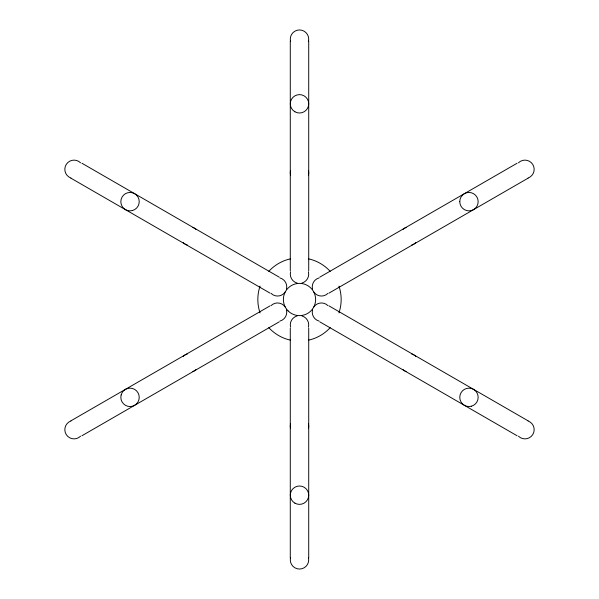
<?xml version="1.0" encoding="UTF-8"?>
<svg xmlns="http://www.w3.org/2000/svg" width="599" height="599" viewBox="0 0 599 599"><rect width="100%" height="100%" fill="white"/><g stroke="black" fill="none" stroke-linecap="round" stroke-linejoin="round"><path stroke-width="0.9" d="M70.892 420.842L269.984 305.902M319.799 277.142L517.102 163.227M81.898 435.773L279.201 321.858M329.016 293.098L528.108 178.158M81.898 163.227L279.201 277.142M329.016 305.902L528.108 420.842M70.892 178.158L269.984 293.098M319.799 321.858L517.102 435.773M308.717 40.844L308.717 270.741M308.717 328.259L308.717 558.156M290.283 40.844L290.283 270.741M290.283 328.259L290.283 558.156M402.745 229.612A9.217 9.135 60 0 1 406.085 227.485M415.743 242.662A9.217 9.135 60 0 1 411.648 245.028M338.952 286.12A41.66 41.66 0 0 1 338.952 312.88M330.206 327.653A41.66 41.66 0 0 1 308.53 340.165M290.47 340.165A41.66 41.66 0 0 1 268.794 327.653M260.048 312.88A41.66 41.66 0 0 1 260.048 286.12M268.794 271.347A41.66 41.66 0 0 1 290.47 258.835M308.53 258.835A41.66 41.66 0 0 1 330.206 271.347M308.403 423.86A9.217 9.135 0 0 1 308.403 428.592M290.597 428.592A9.217 9.135 0 0 1 290.597 423.86M279.935 277.929A9.217 9.217 0 0 1 286.449 289.212M285.102 292.11A9.217 9.217 0 0 1 271.033 293.345M327.967 293.345A9.217 9.217 0 0 1 313.898 292.11M312.551 289.212A9.217 9.217 0 0 1 319.065 277.929M319.065 321.071A9.217 9.217 0 0 1 312.551 309.788M313.898 306.89A9.217 9.217 0 0 1 327.967 305.655M286.449 309.788A9.217 9.217 0 0 1 279.935 321.071M271.033 305.655A9.217 9.217 0 0 1 285.102 306.89M301.889 315.943A9.217 9.217 0 0 1 308.403 327.234M290.597 327.234A9.217 9.217 0 0 1 297.111 315.943M308.403 271.766A9.217 9.217 0 0 1 301.889 283.057M297.111 283.057A9.217 9.217 0 0 1 290.597 271.766M406.085 371.515A9.217 9.135 -60 0 1 402.745 369.388M411.648 353.972A9.217 9.135 -60 0 1 415.743 356.338M308.403 170.408A9.217 9.135 0 0 1 308.403 175.14M290.597 175.14A9.217 9.135 0 0 1 290.597 170.408M196.255 369.388A9.217 9.135 60 0 1 192.915 371.515M183.257 356.338A9.217 9.135 60 0 1 187.352 353.972M187.352 245.028A9.217 9.135 -60 0 1 183.257 242.662M192.915 227.485A9.217 9.135 -60 0 1 196.255 229.612M308.403 557.452A9.217 9.217 0 0 1 299.5 569.05A9.217 9.217 0 0 1 290.597 557.452M528.108 421.007A9.217 9.217 0 0 1 532.728 434.619A9.217 9.217 0 0 1 518.442 436.184M518.442 162.816A9.217 9.217 0 0 1 532.728 164.381A9.217 9.217 0 0 1 528.108 177.993M290.597 41.548A9.217 9.217 0 0 1 299.5 29.95A9.217 9.217 0 0 1 308.403 41.548M70.892 177.993A9.217 9.217 0 0 1 66.272 164.381A9.217 9.217 0 0 1 80.558 162.816M80.558 436.184A9.217 9.217 0 0 1 66.272 434.619A9.217 9.217 0 0 1 70.892 421.007M459.77 201.646A9.217 9.195 60 0 0 473.577 209.635A9.217 9.195 60 0 0 473.562 193.687A9.217 9.195 60 0 0 459.77 201.646M294.895 111.773A9.217 9.195 0 0 0 308.717 103.814A9.217 9.195 0 0 0 294.895 95.855A9.217 9.195 0 0 0 294.895 111.773M294.895 503.145A9.217 9.195 0 0 0 308.717 495.186A9.217 9.195 0 0 0 294.895 487.227A9.217 9.195 0 0 0 294.895 503.145M288.097 310.903A16.128 16.128 0 0 0 315.081 303.678A16.128 16.128 0 0 0 295.322 283.919A16.128 16.128 0 0 0 288.097 310.903M471.338 406.234A9.217 9.195 -60 0 0 475.479 390.825A9.217 9.195 -60 0 0 460.084 394.973A9.217 9.195 -60 0 0 471.338 406.234M132.401 210.548A9.217 9.195 -60 0 0 136.542 195.139A9.217 9.195 -60 0 0 121.148 199.28A9.217 9.195 -60 0 0 132.401 210.548M121.14 394.951A9.217 9.195 60 0 0 132.424 406.242A9.217 9.195 60 0 0 136.527 390.84A9.217 9.195 60 0 0 121.14 394.951"/></g></svg>
